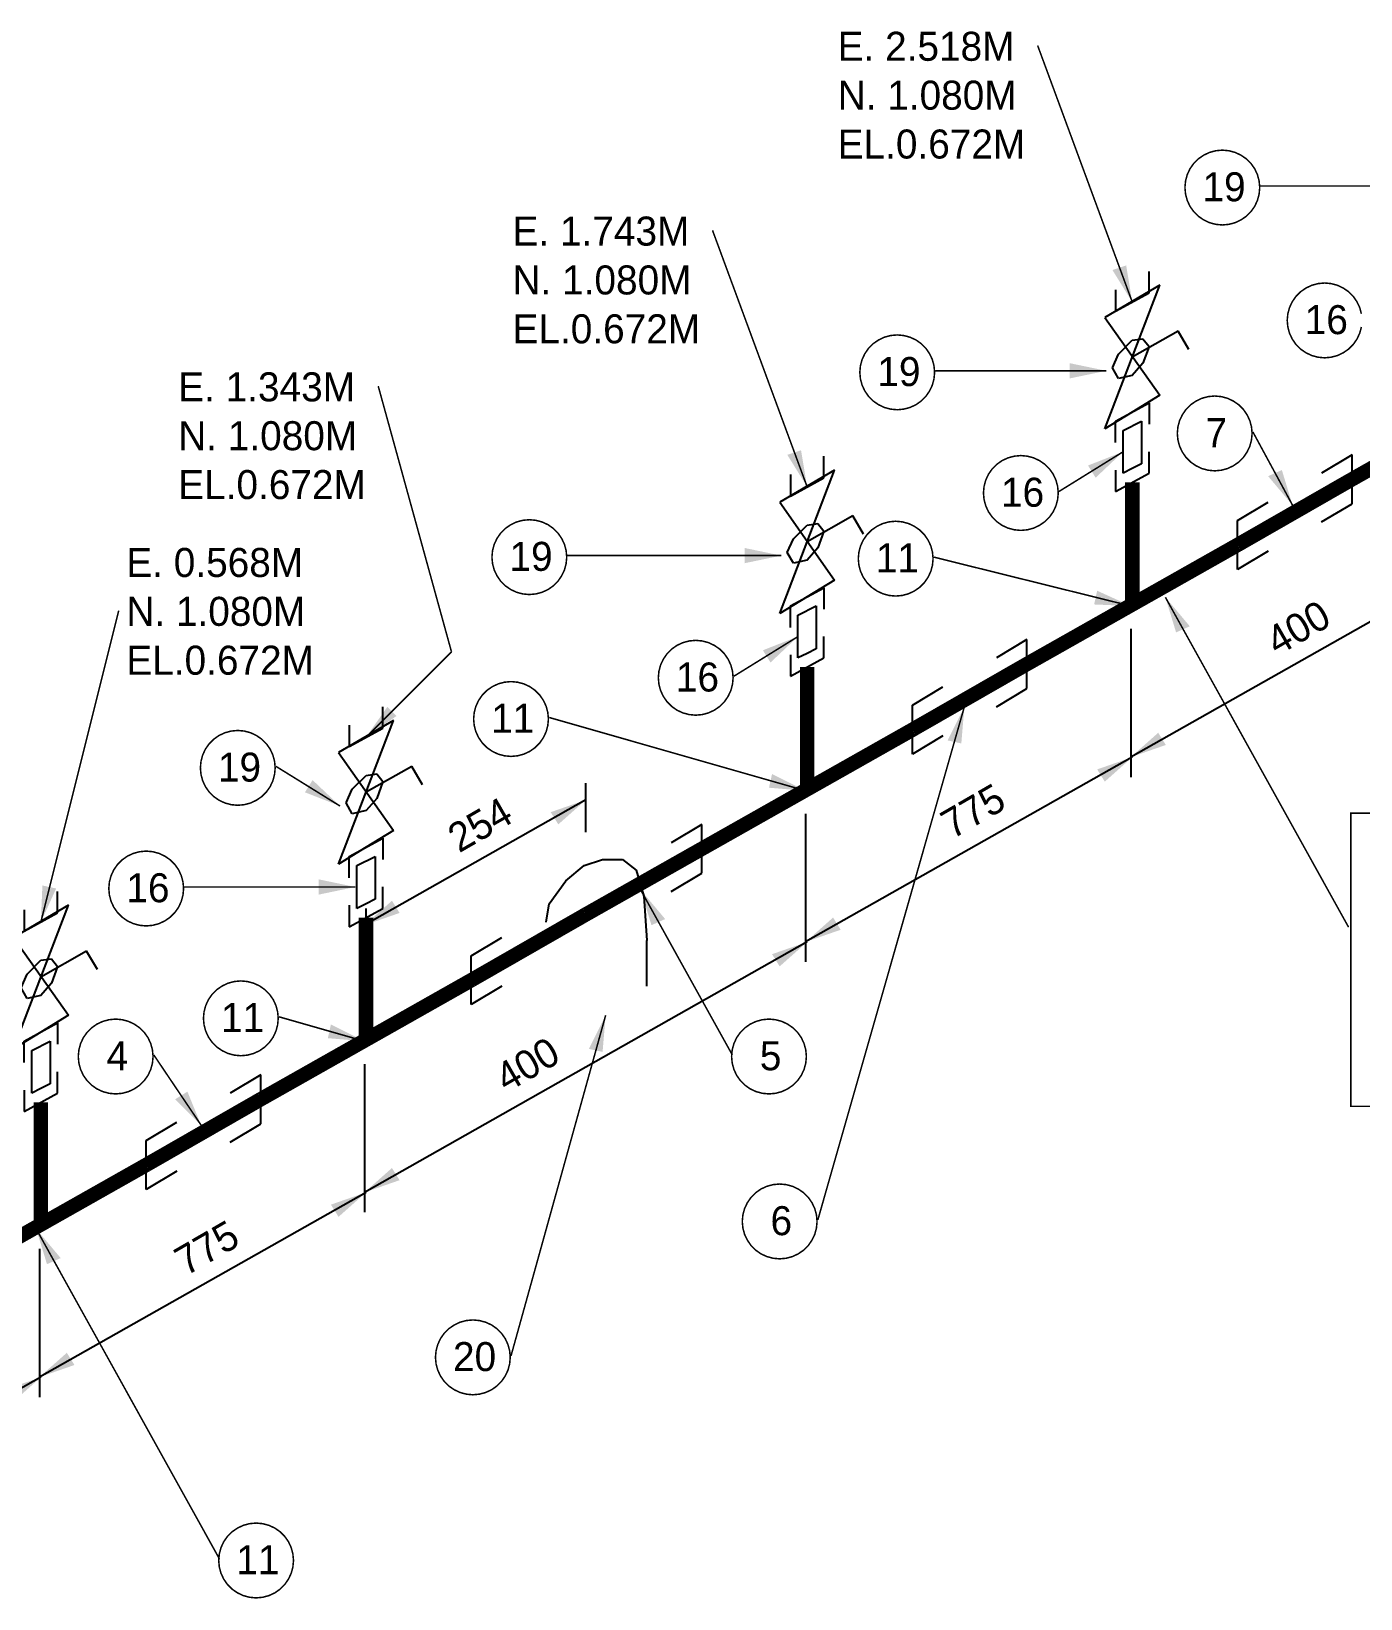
# Model space of a CAD drawing. Extents: x -4 to 426, y -3 to 272.
# Drawn here: x 59.9 to 147, y 102.3 to 204.9 of the extents above; entities that cross this region are included whole.
import ezdxf

# ---------------------------------------------------------------- set-up
doc = ezdxf.new("R2010")
doc.units = 0
doc.header["$LTSCALE"] = 10
doc.layers.get('0').update_dxf_attribs({"lineweight": 0})
for name, color, linetype in [('DIMENSION', 40, 'Continuous'), ('PIPE', 7, 'Continuous'), ('TEXT2', 3, 'Continuous')]:
    doc.layers.add(name, color=color, linetype=linetype)
doc.styles.add('framdcn', font='', dxfattribs={"height": 2.5})
doc.styles.get("Standard").update_dxf_attribs({"font": ''})
doc.styles.get('framdcn').set_extended_font_data('Franklin Gothic Medium Cond')
doc.styles.get('Standard').set_extended_font_data('Franklin Gothic Medium Cond')

# ---------------------------------------------------------------- blocks, each defined once
blk = doc.blocks.new('block10')
at = {"layer": 'TEXT2'}
blk.add_hatch(color=256, dxfattribs=at).paths.add_polyline_path([(0, 0), (1.6, -1.9), (0.7, -2.3)])
at = {"layer": 'TEXT2', "linetype": 'ByBlock', "const_width": 0.1, "flags": 128}
blk.add_lwpolyline([(12, -21.6), (0, 0)], dxfattribs=at)
blk = doc.blocks.new('block13')
at = {"layer": 'TEXT2'}
blk.add_hatch(color=256, dxfattribs=at).paths.add_polyline_path([(0, 0), (0.1, 2.4), (1, 2.2)])
at = {"layer": 'TEXT2', "linetype": 'ByBlock', "const_width": 0.1, "flags": 128}
blk.add_lwpolyline([(5.1, 20.4), (0, 0)], dxfattribs=at)
blk = doc.blocks.new('block14')
at = {"layer": 'TEXT2', "style": 'framdcn'}
for s, p in [('E. 0.568M', (0, 0)), ('N. 1.080M', (0, -3.2)), ('EL.0.672M', (0, -6.4))]:
    blk.add_text(s, height=1.9, dxfattribs=at).set_placement(p)
blk = doc.blocks.new('block15')
at = {"layer": 'TEXT2'}
blk.add_hatch(color=256, dxfattribs=at).paths.add_polyline_path([(0, 0), (-1.7, 1.7), (-0.9, 2.2)])
at = {"layer": 'TEXT2', "linetype": 'ByBlock', "const_width": 0.1, "flags": 128}
blk.add_lwpolyline([(-3.1, 4.6), (0, 0)], dxfattribs=at)
blk = doc.blocks.new('block16')
at = {"layer": 'TEXT2'}
blk.add_hatch(color=256, dxfattribs=at).paths.add_polyline_path([(0, 0), (-2.4, 0.2), (-2.2, 1.1)])
at = {"layer": 'TEXT2', "linetype": 'ByBlock', "const_width": 0.1, "flags": 128}
blk.add_lwpolyline([(-5.6, 1.6), (0, 0)], dxfattribs=at)
blk = doc.blocks.new('block17')
at = {"layer": 'TEXT2'}
blk.add_hatch(color=256, dxfattribs=at).paths.add_polyline_path([(0, 0), (-2.4, -0.5), (-2.4, 0.5)])
at = {"layer": 'TEXT2', "linetype": 'ByBlock', "const_width": 0.1, "flags": 128}
blk.add_lwpolyline([(-11.2, 0), (0, 0)], dxfattribs=at)
blk = doc.blocks.new('block18')
at = {"layer": 'TEXT2'}
blk.add_hatch(color=256, dxfattribs=at).paths.add_polyline_path([(0, 0), (-2.3, 0.9), (-1.8, 1.7)])
at = {"layer": 'TEXT2', "linetype": 'ByBlock', "const_width": 0.1, "flags": 128}
blk.add_lwpolyline([(-4.2, 2.6), (0, 0)], dxfattribs=at)
blk = doc.blocks.new('block19')
at = {"layer": 'TEXT2'}
blk.add_hatch(color=256, dxfattribs=at).paths.add_polyline_path([(0, 0), (1.4, 2), (2, 1.4)])
at = {"layer": 'TEXT2', "linetype": 'ByBlock', "const_width": 0.1, "flags": 128}
blk.add_lwpolyline([(5.6, 5.6), (0, 0)], dxfattribs=at)
blk = doc.blocks.new('block20')
at = {"layer": 'TEXT2', "style": 'framdcn'}
for s, p in [('E. 1.343M', (0, 0)), ('N. 1.080M', (0, -3.2)), ('EL.0.672M', (0, -6.4))]:
    blk.add_text(s, height=1.9, dxfattribs=at).set_placement(p)
blk = doc.blocks.new('block21')
at = {"layer": 'TEXT2'}
blk.add_hatch(color=256, dxfattribs=at).paths.add_polyline_path([(0, 0), (-0.2, -2.4), (-1.1, -2.2)])
at = {"layer": 'TEXT2', "linetype": 'ByBlock', "const_width": 0.1, "flags": 128}
blk.add_lwpolyline([(-6.2, -22.3), (0, 0)], dxfattribs=at)
blk = doc.blocks.new('block22')
at = {"layer": 'TEXT2'}
blk.add_hatch(color=256, dxfattribs=at).paths.add_polyline_path([(0, 0), (1.6, -1.9), (0.7, -2.3)])
at = {"layer": 'TEXT2', "linetype": 'ByBlock', "const_width": 0.1, "flags": 128}
blk.add_lwpolyline([(6, -10.8), (0, 0)], dxfattribs=at)
blk = doc.blocks.new('block23')
at = {"layer": 'TEXT2'}
blk.add_hatch(color=256, dxfattribs=at).paths.add_polyline_path([(0, 0), (-2.4, 0.2), (-2.2, 1.1)])
at = {"layer": 'TEXT2', "linetype": 'ByBlock', "const_width": 0.1, "flags": 128}
blk.add_lwpolyline([(-16.8, 4.8), (0, 0)], dxfattribs=at)
blk = doc.blocks.new('block24')
at = {"layer": 'TEXT2'}
blk.add_hatch(color=256, dxfattribs=at).paths.add_polyline_path([(0, 0), (-1.8, -1.7), (-2.3, -0.9)])
at = {"layer": 'TEXT2', "linetype": 'ByBlock', "const_width": 0.1, "flags": 128}
blk.add_lwpolyline([(-4.2, -2.6), (0, 0)], dxfattribs=at)
blk = doc.blocks.new('block25')
at = {"layer": 'TEXT2'}
blk.add_hatch(color=256, dxfattribs=at).paths.add_polyline_path([(0, 0), (-2.4, -0.5), (-2.4, 0.5)])
at = {"layer": 'TEXT2', "linetype": 'ByBlock', "const_width": 0.1, "flags": 128}
blk.add_lwpolyline([(-14, 0), (0, 0)], dxfattribs=at)
blk = doc.blocks.new('block26')
at = {"layer": 'TEXT2'}
blk.add_hatch(color=256, dxfattribs=at).paths.add_polyline_path([(0, 0), (-1.3, 2.1), (-0.4, 2.4)])
at = {"layer": 'TEXT2', "linetype": 'ByBlock', "const_width": 0.1, "flags": 128}
blk.add_lwpolyline([(-6.2, 16.8), (0, 0)], dxfattribs=at)
blk = doc.blocks.new('block27')
at = {"layer": 'TEXT2', "style": 'framdcn'}
for s, p in [('E. 1.743M', (0, 0)), ('N. 1.080M', (0, -3.2)), ('EL.0.672M', (0, -6.4))]:
    blk.add_text(s, height=1.9, dxfattribs=at).set_placement(p)
blk = doc.blocks.new('block28')
at = {"layer": 'TEXT2'}
blk.add_hatch(color=256, dxfattribs=at).paths.add_polyline_path([(0, 0), (-0.2, -2.4), (-1.1, -2.2)])
at = {"layer": 'TEXT2', "linetype": 'ByBlock', "const_width": 0.1, "flags": 128}
blk.add_lwpolyline([(-9.6, -33.6), (0, 0)], dxfattribs=at)
blk = doc.blocks.new('block29')
at = {"layer": 'TEXT2'}
blk.add_hatch(color=256, dxfattribs=at).paths.add_polyline_path([(0, 0), (-2.4, 0.1), (-2.2, 1)])
at = {"layer": 'TEXT2', "linetype": 'ByBlock', "const_width": 0.1, "flags": 128}
blk.add_lwpolyline([(-12.9, 3.2), (0, 0)], dxfattribs=at)
blk = doc.blocks.new('block30')
at = {"layer": 'TEXT2'}
blk.add_hatch(color=256, dxfattribs=at).paths.add_polyline_path([(0, 0), (-1.8, -1.7), (-2.3, -0.9)])
at = {"layer": 'TEXT2', "linetype": 'ByBlock', "const_width": 0.1, "flags": 128}
blk.add_lwpolyline([(-4.2, -2.6), (0, 0)], dxfattribs=at)
blk = doc.blocks.new('block31')
at = {"layer": 'TEXT2'}
blk.add_hatch(color=256, dxfattribs=at).paths.add_polyline_path([(0, 0), (-2.4, -0.5), (-2.4, 0.5)])
at = {"layer": 'TEXT2', "linetype": 'ByBlock', "const_width": 0.1, "flags": 128}
blk.add_lwpolyline([(-11.2, 0), (0, 0)], dxfattribs=at)
blk = doc.blocks.new('block32')
at = {"layer": 'TEXT2'}
blk.add_hatch(color=256, dxfattribs=at).paths.add_polyline_path([(0, 0), (-1.3, 2.1), (-0.4, 2.4)])
at = {"layer": 'TEXT2', "linetype": 'ByBlock', "const_width": 0.1, "flags": 128}
blk.add_lwpolyline([(-6.2, 16.8), (0, 0)], dxfattribs=at)
blk = doc.blocks.new('block33')
at = {"layer": 'TEXT2', "style": 'framdcn'}
for s, p in [('E. 2.518M', (0, 0)), ('N. 1.080M', (0, -3.2)), ('EL.0.672M', (0, -6.4))]:
    blk.add_text(s, height=1.9, dxfattribs=at).set_placement(p)
blk = doc.blocks.new('block34')
at = {"layer": 'TEXT2'}
blk.add_hatch(color=256, dxfattribs=at).paths.add_polyline_path([(0, 0), (-1.6, 1.9), (-0.7, 2.3)])
at = {"layer": 'TEXT2', "linetype": 'ByBlock', "const_width": 0.1, "flags": 128}
blk.add_lwpolyline([(-2.6, 4.8), (0, 0)], dxfattribs=at)
blk = doc.blocks.new('block37')
at = {"layer": 'TEXT2'}
blk.add_hatch(color=256, dxfattribs=at).paths.add_polyline_path([(0, 0), (-2.4, -0.5), (-2.4, 0.5)])
at = {"layer": 'TEXT2', "linetype": 'ByBlock', "const_width": 0.1, "flags": 128}
blk.add_lwpolyline([(-11.2, 0), (0, 0)], dxfattribs=at)
blk = doc.blocks.new('block70')
at = {"layer": 'PIPE', "linetype": 'ByBlock', "flags": 128}
for points in [[(10, 12.1), (10, 13.5)], [(7.8, 12.3), (7.8, 10.9)], [(7.8, 10.9), (10, 12.1)], [(15.8, 9), (17.8, 10.2)], [(15.8, 5.8), (15.8, 9)], [(17.8, 7), (15.8, 5.8)], [(2, 1.2), (0, 0)], [(2, -2), (2, 1.2)], [(0, -3.2), (2, -2)]]:
    blk.add_lwpolyline(points, dxfattribs=at)
at = {"layer": 'PIPE', "linetype": 'ByBlock', "const_width": 0.95, "flags": 128}
for points in [[(8.9, 11.5), (8.9, 3.5)], [(15.8, 7.4), (8.9, 3.5)], [(8.9, 3.5), (2, -0.4)]]:
    blk.add_lwpolyline(points, dxfattribs=at)
at = {"flags": 1}
for tag in ['Pipe Ref', 'Description', 'Tag', 'UCI', 'Key']:
    blk.add_attdef(tag, (0, 0), '', height=1, dxfattribs=at)
blk = doc.blocks.new('block71')
at = {"layer": 'PIPE', "linetype": 'ByBlock', "flags": 128}
for points in [[(-0.6, 2.5), (0.6, 3.1)], [(0.6, 3.1), (0.6, 0.3)], [(-0.6, -0.3), (-0.6, 2.5)], [(0, 0), (-0.6, -0.3)], [(0.6, 0.3), (0, 0)]]:
    blk.add_lwpolyline(points, dxfattribs=at)
at = {"flags": 1}
for tag in ['Pipe Ref', 'Description', 'Tag', 'UCI', 'Key']:
    blk.add_attdef(tag, (0, 0), '', height=1, dxfattribs=at)
blk = doc.blocks.new('block72')
at = {"layer": 'PIPE', "linetype": 'ByBlock', "flags": 128}
for points in [[(0, 8.6), (0, 10)], [(0.7, 9.1), (-2.9, 7)], [(-2.9, -0.3), (0.7, 9.1)], [(-2.2, 8.8), (-2.2, 7.4)], [(-2.2, 7.4), (0, 8.6)], [(-2.9, 7), (0.7, 1.9)], [(-2, 4.6), (-1.1, 5.5)], [(1.9, 6.1), (-1.1, 4.4)], [(-1.1, 5.5), (-0.4, 5.6)], [(-0.4, 5.6), (0, 5.1)], [(2.6, 4.9), (1.9, 6.1)], [(-2.4, 3.7), (-2, 4.6)], [(0, 5.1), (-0.4, 4)], [(-2, 3), (-2.4, 3.7)], [(-1.1, 3.2), (-2, 3)], [(-0.4, 4), (-1.1, 3.2)], [(-2.2, 0.2), (0, 1.4)], [(0.7, 1.9), (-1.1, 0.8)], [(0, 1.4), (0, 0)], [(-1.1, 0.8), (-2.9, -0.3)], [(-2.2, -1.2), (-2.2, 0.2)]]:
    blk.add_lwpolyline(points, dxfattribs=at)
at = {"flags": 1}
for tag in ['Pipe Ref', 'Description', 'Tag', 'UCI', 'Key']:
    blk.add_attdef(tag, (0, 0), '', height=1, dxfattribs=at)
blk = doc.blocks.new('block73')
at = {"layer": 'PIPE', "linetype": 'ByBlock', "const_width": 0.95, "flags": 128}
blk.add_lwpolyline([(7.5, 4.3), (0, 0)], dxfattribs=at)
at = {"flags": 1}
for tag in ['Pipe Ref', 'Description', 'Tag', 'UCI', 'Key']:
    blk.add_attdef(tag, (0, 0), '', height=1, dxfattribs=at)
blk = doc.blocks.new('block74')
at = {"layer": 'PIPE', "linetype": 'ByBlock', "flags": 128}
for points in [[(10, 12.1), (10, 13.5)], [(7.8, 12.3), (7.8, 10.9)], [(7.8, 10.9), (10, 12.1)], [(15.8, 9), (17.8, 10.2)], [(15.8, 5.8), (15.8, 9)], [(17.8, 7), (15.8, 5.8)], [(2, 1.2), (0, 0)], [(2, -2), (2, 1.2)], [(0, -3.2), (2, -2)]]:
    blk.add_lwpolyline(points, dxfattribs=at)
at = {"layer": 'PIPE', "linetype": 'ByBlock', "const_width": 0.95, "flags": 128}
for points in [[(8.9, 11.5), (8.9, 3.5)], [(15.8, 7.4), (8.9, 3.5)], [(8.9, 3.5), (2, -0.4)]]:
    blk.add_lwpolyline(points, dxfattribs=at)
at = {"flags": 1}
for tag in ['Pipe Ref', 'Description', 'Tag', 'UCI', 'Key']:
    blk.add_attdef(tag, (0, 0), '', height=1, dxfattribs=at)
blk = doc.blocks.new('block75')
at = {"layer": 'PIPE', "linetype": 'ByBlock', "flags": 128}
for points in [[(-0.6, 2.5), (0.6, 3.1)], [(0.6, 3.1), (0.6, 0.3)], [(-0.6, -0.3), (-0.6, 2.5)], [(0, 0), (-0.6, -0.3)], [(0.6, 0.3), (0, 0)]]:
    blk.add_lwpolyline(points, dxfattribs=at)
at = {"flags": 1}
for tag in ['Pipe Ref', 'Description', 'Tag', 'UCI', 'Key']:
    blk.add_attdef(tag, (0, 0), '', height=1, dxfattribs=at)
blk = doc.blocks.new('block76')
at = {"layer": 'PIPE', "linetype": 'ByBlock', "flags": 128}
for points in [[(0, 8.6), (0, 10)], [(0.7, 9.1), (-2.9, 7)], [(-2.9, -0.3), (0.7, 9.1)], [(-2.2, 8.8), (-2.2, 7.4)], [(-2.2, 7.4), (0, 8.6)], [(-2.9, 7), (0.7, 1.9)], [(-2, 4.6), (-1.1, 5.5)], [(1.9, 6.1), (-1.1, 4.4)], [(-1.1, 5.5), (-0.4, 5.6)], [(-0.4, 5.6), (0, 5.1)], [(2.6, 4.9), (1.9, 6.1)], [(-2.4, 3.7), (-2, 4.6)], [(0, 5.1), (-0.4, 4)], [(-2, 3), (-2.4, 3.7)], [(-1.1, 3.2), (-2, 3)], [(-0.4, 4), (-1.1, 3.2)], [(-2.2, 0.2), (0, 1.4)], [(0.7, 1.9), (-1.1, 0.8)], [(0, 1.4), (0, 0)], [(-1.1, 0.8), (-2.9, -0.3)], [(-2.2, -1.2), (-2.2, 0.2)]]:
    blk.add_lwpolyline(points, dxfattribs=at)
at = {"flags": 1}
for tag in ['Pipe Ref', 'Description', 'Tag', 'UCI', 'Key']:
    blk.add_attdef(tag, (0, 0), '', height=1, dxfattribs=at)
blk = doc.blocks.new('block77')
at = {"layer": 'PIPE', "linetype": 'ByBlock', "const_width": 0.95, "flags": 128}
for points in [[(15.1, 8.6), (7.5, 4.3)], [(7.5, 4.3), (0, 0)]]:
    blk.add_lwpolyline(points, dxfattribs=at)
at = {"flags": 1}
for tag in ['Pipe Ref', 'Description', 'Tag', 'UCI', 'Key']:
    blk.add_attdef(tag, (0, 0), '', height=1, dxfattribs=at)
blk = doc.blocks.new('block78')
at = {"layer": 'PIPE', "linetype": 'ByBlock', "flags": 128}
for points in [[(-4.1, 4.9), (-2.9, 5.3)], [(-2.9, 5.3), (-1.6, 5.3)], [(-1.6, 5.3), (-0.7, 4.6)], [(-5.3, 3.9), (-4.1, 4.9)], [(-0.7, 4.6), (-0.2, 2.9)], [(-6.4, 2.4), (-5.3, 3.9)], [(-6.6, 1.2), (-6.4, 2.4)], [(-0.2, 2.9), (0, 0)], [(0, -3), (0, 0)]]:
    blk.add_lwpolyline(points, dxfattribs=at)
at = {"flags": 1}
for tag in ['Pipe Ref', 'Description', 'Tag', 'UCI', 'Key']:
    blk.add_attdef(tag, (0, 0), '', height=1, dxfattribs=at)
blk = doc.blocks.new('block79')
at = {"layer": 'PIPE', "linetype": 'ByBlock', "flags": 128}
for points in [[(10, 12.1), (10, 13.5)], [(7.8, 12.3), (7.8, 10.9)], [(7.8, 10.9), (10, 12.1)], [(15.8, 9), (17.8, 10.2)], [(15.8, 5.8), (15.8, 9)], [(17.8, 7), (15.8, 5.8)], [(2, 1.2), (0, 0)], [(2, -2), (2, 1.2)], [(0, -3.2), (2, -2)]]:
    blk.add_lwpolyline(points, dxfattribs=at)
at = {"layer": 'PIPE', "linetype": 'ByBlock', "const_width": 0.95, "flags": 128}
for points in [[(8.9, 11.5), (8.9, 3.5)], [(15.8, 7.4), (8.9, 3.5)], [(8.9, 3.5), (2, -0.4)]]:
    blk.add_lwpolyline(points, dxfattribs=at)
at = {"flags": 1}
for tag in ['Pipe Ref', 'Description', 'Tag', 'UCI', 'Key']:
    blk.add_attdef(tag, (0, 0), '', height=1, dxfattribs=at)
blk = doc.blocks.new('block80')
at = {"layer": 'PIPE', "linetype": 'ByBlock', "flags": 128}
for points in [[(-0.6, 2.5), (0.6, 3.1)], [(0.6, 3.1), (0.6, 0.3)], [(-0.6, -0.3), (-0.6, 2.5)], [(0, 0), (-0.6, -0.3)], [(0.6, 0.3), (0, 0)]]:
    blk.add_lwpolyline(points, dxfattribs=at)
at = {"flags": 1}
for tag in ['Pipe Ref', 'Description', 'Tag', 'UCI', 'Key']:
    blk.add_attdef(tag, (0, 0), '', height=1, dxfattribs=at)
blk = doc.blocks.new('block81')
at = {"layer": 'PIPE', "linetype": 'ByBlock', "flags": 128}
for points in [[(0, 8.6), (0, 10)], [(0.7, 9.1), (-2.9, 7)], [(-2.9, -0.3), (0.7, 9.1)], [(-2.2, 8.8), (-2.2, 7.4)], [(-2.2, 7.4), (0, 8.6)], [(-2.9, 7), (0.7, 1.9)], [(-2, 4.6), (-1.1, 5.5)], [(1.9, 6.1), (-1.1, 4.4)], [(-1.1, 5.5), (-0.4, 5.6)], [(-0.4, 5.6), (0, 5.1)], [(2.6, 4.9), (1.9, 6.1)], [(-2.4, 3.7), (-2, 4.6)], [(0, 5.1), (-0.4, 4)], [(-2, 3), (-2.4, 3.7)], [(-1.1, 3.2), (-2, 3)], [(-0.4, 4), (-1.1, 3.2)], [(-2.2, 0.2), (0, 1.4)], [(0.7, 1.9), (-1.1, 0.8)], [(0, 1.4), (0, 0)], [(-1.1, 0.8), (-2.9, -0.3)], [(-2.2, -1.2), (-2.2, 0.2)]]:
    blk.add_lwpolyline(points, dxfattribs=at)
at = {"flags": 1}
for tag in ['Pipe Ref', 'Description', 'Tag', 'UCI', 'Key']:
    blk.add_attdef(tag, (0, 0), '', height=1, dxfattribs=at)
blk = doc.blocks.new('block82')
at = {"layer": 'PIPE', "linetype": 'ByBlock', "const_width": 0.95, "flags": 128}
blk.add_lwpolyline([(7.5, 4.3), (0, 0)], dxfattribs=at)
at = {"flags": 1}
for tag in ['Pipe Ref', 'Description', 'Tag', 'UCI', 'Key']:
    blk.add_attdef(tag, (0, 0), '', height=1, dxfattribs=at)
blk = doc.blocks.new('block83')
at = {"layer": 'PIPE', "linetype": 'ByBlock', "flags": 128}
for points in [[(10, 12.1), (10, 13.5)], [(7.8, 12.3), (7.8, 10.9)], [(7.8, 10.9), (10, 12.1)], [(15.8, 9), (17.8, 10.2)], [(15.8, 5.8), (15.8, 9)], [(17.8, 7), (15.8, 5.8)], [(2, 1.2), (0, 0)], [(2, -2), (2, 1.2)], [(0, -3.2), (2, -2)]]:
    blk.add_lwpolyline(points, dxfattribs=at)
at = {"layer": 'PIPE', "linetype": 'ByBlock', "const_width": 0.95, "flags": 128}
for points in [[(8.9, 11.5), (8.9, 3.5)], [(15.8, 7.4), (8.9, 3.5)], [(8.9, 3.5), (2, -0.4)]]:
    blk.add_lwpolyline(points, dxfattribs=at)
at = {"flags": 1}
for tag in ['Pipe Ref', 'Description', 'Tag', 'UCI', 'Key']:
    blk.add_attdef(tag, (0, 0), '', height=1, dxfattribs=at)
blk = doc.blocks.new('block84')
at = {"layer": 'PIPE', "linetype": 'ByBlock', "flags": 128}
for points in [[(-0.6, 2.5), (0.6, 3.1)], [(0.6, 3.1), (0.6, 0.3)], [(-0.6, -0.3), (-0.6, 2.5)], [(0, 0), (-0.6, -0.3)], [(0.6, 0.3), (0, 0)]]:
    blk.add_lwpolyline(points, dxfattribs=at)
at = {"flags": 1}
for tag in ['Pipe Ref', 'Description', 'Tag', 'UCI', 'Key']:
    blk.add_attdef(tag, (0, 0), '', height=1, dxfattribs=at)
blk = doc.blocks.new('block85')
at = {"layer": 'PIPE', "linetype": 'ByBlock', "flags": 128}
for points in [[(0, 8.6), (0, 10)], [(0.7, 9.1), (-2.9, 7)], [(-2.9, -0.3), (0.7, 9.1)], [(-2.2, 8.8), (-2.2, 7.4)], [(-2.2, 7.4), (0, 8.6)], [(-2.9, 7), (0.7, 1.9)], [(-2, 4.6), (-1.1, 5.5)], [(1.9, 6.1), (-1.1, 4.4)], [(-1.1, 5.5), (-0.4, 5.6)], [(-0.4, 5.6), (0, 5.1)], [(2.6, 4.9), (1.9, 6.1)], [(-2.4, 3.7), (-2, 4.6)], [(0, 5.1), (-0.4, 4)], [(-2, 3), (-2.4, 3.7)], [(-1.1, 3.2), (-2, 3)], [(-0.4, 4), (-1.1, 3.2)], [(-2.2, 0.2), (0, 1.4)], [(0.7, 1.9), (-1.1, 0.8)], [(0, 1.4), (0, 0)], [(-1.1, 0.8), (-2.9, -0.3)], [(-2.2, -1.2), (-2.2, 0.2)]]:
    blk.add_lwpolyline(points, dxfattribs=at)
at = {"flags": 1}
for tag in ['Pipe Ref', 'Description', 'Tag', 'UCI', 'Key']:
    blk.add_attdef(tag, (0, 0), '', height=1, dxfattribs=at)
blk = doc.blocks.new('block86')
at = {"layer": 'PIPE', "linetype": 'ByBlock', "const_width": 0.95, "flags": 128}
blk.add_lwpolyline([(7.5, 4.3), (0, 0)], dxfattribs=at)
at = {"flags": 1}
for tag in ['Pipe Ref', 'Description', 'Tag', 'UCI', 'Key']:
    blk.add_attdef(tag, (0, 0), '', height=1, dxfattribs=at)
blk = doc.blocks.new('block87')
at = {"layer": 'PIPE', "linetype": 'ByBlock', "flags": 128}
for points in [[(10, 12.1), (10, 13.5)], [(7.8, 12.3), (7.8, 10.9)], [(7.8, 10.9), (10, 12.1)], [(15.8, 9), (17.8, 10.2)], [(15.8, 5.8), (15.8, 9)], [(17.8, 7), (15.8, 5.8)], [(2, 1.2), (0, 0)], [(2, -2), (2, 1.2)], [(0, -3.2), (2, -2)]]:
    blk.add_lwpolyline(points, dxfattribs=at)
at = {"layer": 'PIPE', "linetype": 'ByBlock', "const_width": 0.95, "flags": 128}
for points in [[(8.9, 11.5), (8.9, 3.5)], [(15.8, 7.4), (8.9, 3.5)], [(8.9, 3.5), (2, -0.4)]]:
    blk.add_lwpolyline(points, dxfattribs=at)
at = {"flags": 1}
for tag in ['Pipe Ref', 'Description', 'Tag', 'UCI', 'Key']:
    blk.add_attdef(tag, (0, 0), '', height=1, dxfattribs=at)

msp = doc.modelspace()

# ---------------------------------------------------------------- hatches: boundary and pattern name
at = {"layer": 'DIMENSION'}
for points in [[(131.9, 157.4), (133.7, 159), (134.2, 158.2)], [(132, 157.4), (130.2, 155.8), (129.7, 156.6)], [(96.2, 154.6), (94.4, 153), (93.9, 153.8)], [(81.7, 146.4), (83.5, 148), (84, 147.2)], [(110.6, 145.3), (112.4, 146.9), (112.9, 146.1)], [(110.7, 145.3), (108.9, 143.7), (108.4, 144.5)], [(81.7, 128.9), (83.5, 130.5), (84, 129.7)], [(81.8, 128.9), (80, 127.3), (79.5, 128.1)], [(60.4, 116.8), (62.2, 118.4), (62.7, 117.6)], [(60.5, 116.8), (58.7, 115.2), (58.2, 116)]]:
    msp.add_hatch(color=256, dxfattribs=at).paths.add_polyline_path(points)

# ---------------------------------------------------------------- linework, layer by layer
at = {"layer": 'DIMENSION', "linetype": 'ByBlock', "flags": 128}
for points in [[(153.3, 169.5), (131.9, 157.4)], [(131.9, 165.8), (131.9, 156.1)], [(132, 157.4), (110.6, 145.3)], [(96.2, 152.5), (96.2, 155.7)], [(96.2, 154.6), (81.7, 146.4)], [(110.6, 153.7), (110.6, 144)], [(81.8, 145.1), (81.8, 147.5)], [(110.7, 145.3), (81.7, 128.9)], [(81.7, 137.3), (81.7, 127.6)], [(81.8, 128.9), (60.4, 116.8)], [(60.4, 125.2), (60.4, 115.5)], [(60.5, 116.8), (39.1, 104.7)]]:
    msp.add_lwpolyline(points, dxfattribs=at)
at = {"layer": 'TEXT2', "linetype": 'ByBlock', "const_width": 0.1, "flags": 128}
for points in [[(140.31, 194.27), (140.2, 193.86), (140.02, 193.47), (139.78, 193.13), (139.47, 192.82), (139.12, 192.58), (138.74, 192.4), (138.33, 192.29), (137.9, 192.25), (137.47, 192.29), (137.06, 192.4), (136.68, 192.58), (136.33, 192.82), (136.02, 193.13), (135.78, 193.47), (135.6, 193.86), (135.49, 194.27), (135.45, 194.7), (135.49, 195.13), (135.6, 195.54), (135.78, 195.93), (136.02, 196.27), (136.33, 196.58), (136.68, 196.82), (137.06, 197), (137.47, 197.11), (137.9, 197.15), (138.33, 197.11), (138.74, 197), (139.12, 196.82), (139.47, 196.58), (139.78, 196.27), (140.02, 195.93), (140.2, 195.54), (140.31, 195.13), (140.35, 194.7)], [(119.01, 182.17), (118.9, 181.76), (118.72, 181.38), (118.48, 181.03), (118.17, 180.72), (117.83, 180.48), (117.44, 180.3), (117.03, 180.19), (116.6, 180.15), (116.17, 180.19), (115.76, 180.3), (115.38, 180.48), (115.03, 180.72), (114.72, 181.03), (114.48, 181.38), (114.3, 181.76), (114.19, 182.17), (114.15, 182.6), (114.19, 183.03), (114.3, 183.44), (114.48, 183.82), (114.72, 184.17), (115.03, 184.48), (115.38, 184.72), (115.76, 184.9), (116.17, 185.01), (116.6, 185.05), (117.03, 185.01), (117.44, 184.9), (117.83, 184.72), (118.17, 184.48), (118.48, 184.17), (118.72, 183.82), (118.9, 183.44), (119.01, 183.03), (119.05, 182.6)], [(139.81, 178.17), (139.7, 177.76), (139.52, 177.38), (139.28, 177.03), (138.97, 176.72), (138.62, 176.48), (138.24, 176.3), (137.83, 176.19), (137.4, 176.15), (136.97, 176.19), (136.56, 176.3), (136.18, 176.48), (135.83, 176.72), (135.52, 177.03), (135.28, 177.38), (135.1, 177.76), (134.99, 178.17), (134.95, 178.6), (134.99, 179.03), (135.1, 179.44), (135.28, 179.82), (135.52, 180.17), (135.83, 180.48), (136.18, 180.72), (136.56, 180.9), (136.97, 181.01), (137.4, 181.05), (137.83, 181.01), (138.24, 180.9), (138.62, 180.72), (138.97, 180.48), (139.28, 180.17), (139.52, 179.82), (139.7, 179.44), (139.81, 179.03), (139.85, 178.6)], [(127.11, 174.27), (127, 173.86), (126.82, 173.47), (126.58, 173.13), (126.27, 172.82), (125.92, 172.58), (125.54, 172.4), (125.13, 172.29), (124.7, 172.25), (124.27, 172.29), (123.86, 172.4), (123.47, 172.58), (123.13, 172.82), (122.82, 173.13), (122.58, 173.47), (122.4, 173.86), (122.29, 174.27), (122.25, 174.7), (122.29, 175.13), (122.4, 175.54), (122.58, 175.93), (122.82, 176.27), (123.13, 176.58), (123.47, 176.82), (123.86, 177), (124.27, 177.11), (124.7, 177.15), (125.13, 177.11), (125.54, 177), (125.92, 176.82), (126.27, 176.58), (126.58, 176.27), (126.82, 175.93), (127, 175.54), (127.11, 175.13), (127.15, 174.7)], [(94.91, 170.07), (94.8, 169.66), (94.62, 169.28), (94.38, 168.93), (94.07, 168.62), (93.73, 168.38), (93.34, 168.2), (92.93, 168.09), (92.5, 168.05), (92.07, 168.09), (91.66, 168.2), (91.28, 168.38), (90.93, 168.62), (90.62, 168.93), (90.38, 169.28), (90.2, 169.66), (90.09, 170.07), (90.05, 170.5), (90.09, 170.93), (90.2, 171.34), (90.38, 171.72), (90.62, 172.07), (90.93, 172.38), (91.28, 172.62), (91.66, 172.8), (92.07, 172.91), (92.5, 172.95), (92.93, 172.91), (93.34, 172.8), (93.73, 172.62), (94.07, 172.38), (94.38, 172.07), (94.62, 171.72), (94.8, 171.34), (94.91, 170.93), (94.95, 170.5)], [(118.91, 169.97), (118.8, 169.56), (118.62, 169.18), (118.38, 168.83), (118.07, 168.52), (117.72, 168.28), (117.34, 168.1), (116.93, 167.99), (116.5, 167.95), (116.07, 167.99), (115.66, 168.1), (115.28, 168.28), (114.93, 168.52), (114.62, 168.83), (114.38, 169.18), (114.2, 169.56), (114.09, 169.97), (114.05, 170.4), (114.09, 170.83), (114.2, 171.24), (114.38, 171.62), (114.62, 171.97), (114.93, 172.28), (115.28, 172.52), (115.66, 172.7), (116.07, 172.81), (116.5, 172.85), (116.93, 172.81), (117.34, 172.7), (117.72, 172.52), (118.07, 172.28), (118.38, 171.97), (118.62, 171.62), (118.8, 171.24), (118.91, 170.83), (118.95, 170.4)], [(105.81, 162.17), (105.7, 161.76), (105.52, 161.38), (105.28, 161.03), (104.97, 160.72), (104.62, 160.48), (104.24, 160.3), (103.83, 160.19), (103.4, 160.15), (102.97, 160.19), (102.56, 160.3), (102.17, 160.48), (101.83, 160.72), (101.52, 161.03), (101.28, 161.38), (101.1, 161.76), (100.99, 162.17), (100.95, 162.6), (100.99, 163.03), (101.1, 163.44), (101.28, 163.82), (101.52, 164.17), (101.83, 164.48), (102.17, 164.72), (102.56, 164.9), (102.97, 165.01), (103.4, 165.05), (103.83, 165.01), (104.24, 164.9), (104.62, 164.72), (104.97, 164.48), (105.28, 164.17), (105.52, 163.82), (105.7, 163.44), (105.81, 163.03), (105.85, 162.6)], [(93.71, 159.47), (93.6, 159.06), (93.42, 158.68), (93.18, 158.33), (92.87, 158.02), (92.53, 157.78), (92.14, 157.6), (91.73, 157.49), (91.3, 157.45), (90.87, 157.49), (90.46, 157.6), (90.08, 157.78), (89.73, 158.02), (89.42, 158.33), (89.18, 158.68), (89, 159.06), (88.89, 159.47), (88.85, 159.9), (88.89, 160.33), (89, 160.74), (89.18, 161.12), (89.42, 161.47), (89.73, 161.78), (90.08, 162.02), (90.46, 162.2), (90.87, 162.31), (91.3, 162.35), (91.73, 162.31), (92.14, 162.2), (92.53, 162.02), (92.87, 161.78), (93.18, 161.47), (93.42, 161.12), (93.6, 160.74), (93.71, 160.33), (93.75, 159.9)], [(75.81, 156.27), (75.7, 155.86), (75.52, 155.47), (75.28, 155.13), (74.97, 154.82), (74.62, 154.58), (74.24, 154.4), (73.83, 154.29), (73.4, 154.25), (72.97, 154.29), (72.56, 154.4), (72.17, 154.58), (71.83, 154.82), (71.52, 155.13), (71.28, 155.47), (71.1, 155.86), (70.99, 156.27), (70.95, 156.7), (70.99, 157.13), (71.1, 157.54), (71.28, 157.93), (71.52, 158.27), (71.83, 158.58), (72.17, 158.82), (72.56, 159), (72.97, 159.11), (73.4, 159.15), (73.83, 159.11), (74.24, 159), (74.62, 158.82), (74.97, 158.58), (75.28, 158.27), (75.52, 157.93), (75.7, 157.54), (75.81, 157.13), (75.85, 156.7)], [(146.32, 134.54), (146.32, 153.74), (187.52, 153.74), (187.52, 134.54)], [(69.81, 148.37), (69.7, 147.96), (69.52, 147.57), (69.28, 147.23), (68.97, 146.92), (68.62, 146.68), (68.24, 146.5), (67.83, 146.39), (67.4, 146.35), (66.97, 146.39), (66.56, 146.5), (66.17, 146.68), (65.83, 146.92), (65.52, 147.23), (65.28, 147.57), (65.1, 147.96), (64.99, 148.37), (64.95, 148.8), (64.99, 149.23), (65.1, 149.64), (65.28, 150.03), (65.52, 150.37), (65.83, 150.68), (66.17, 150.92), (66.56, 151.1), (66.97, 151.21), (67.4, 151.25), (67.83, 151.21), (68.24, 151.1), (68.62, 150.92), (68.97, 150.68), (69.28, 150.37), (69.52, 150.03), (69.7, 149.64), (69.81, 149.23), (69.85, 148.8)], [(76.01, 139.87), (75.9, 139.46), (75.72, 139.07), (75.48, 138.73), (75.17, 138.42), (74.83, 138.18), (74.44, 138), (74.03, 137.89), (73.6, 137.85), (73.17, 137.89), (72.76, 138), (72.38, 138.18), (72.03, 138.42), (71.72, 138.73), (71.48, 139.07), (71.3, 139.46), (71.19, 139.87), (71.15, 140.3), (71.19, 140.73), (71.3, 141.14), (71.48, 141.53), (71.72, 141.87), (72.03, 142.18), (72.38, 142.42), (72.76, 142.6), (73.17, 142.71), (73.6, 142.75), (74.03, 142.71), (74.44, 142.6), (74.83, 142.42), (75.17, 142.18), (75.48, 141.87), (75.72, 141.53), (75.9, 141.14), (76.01, 140.73), (76.05, 140.3)], [(67.81, 137.37), (67.7, 136.96), (67.52, 136.57), (67.28, 136.23), (66.97, 135.92), (66.62, 135.68), (66.24, 135.5), (65.83, 135.39), (65.4, 135.35), (64.97, 135.39), (64.56, 135.5), (64.17, 135.68), (63.83, 135.92), (63.52, 136.23), (63.28, 136.57), (63.1, 136.96), (62.99, 137.37), (62.95, 137.8), (62.99, 138.23), (63.1, 138.64), (63.28, 139.03), (63.52, 139.37), (63.83, 139.68), (64.17, 139.92), (64.56, 140.1), (64.97, 140.21), (65.4, 140.25), (65.83, 140.21), (66.24, 140.1), (66.62, 139.92), (66.97, 139.68), (67.28, 139.37), (67.52, 139.03), (67.7, 138.64), (67.81, 138.23), (67.85, 137.8)], [(110.61, 137.37), (110.5, 136.96), (110.32, 136.57), (110.08, 136.23), (109.77, 135.92), (109.42, 135.68), (109.04, 135.5), (108.63, 135.39), (108.2, 135.35), (107.77, 135.39), (107.36, 135.5), (106.97, 135.68), (106.63, 135.92), (106.32, 136.23), (106.08, 136.57), (105.9, 136.96), (105.79, 137.37), (105.75, 137.8), (105.79, 138.23), (105.9, 138.64), (106.08, 139.03), (106.32, 139.37), (106.63, 139.68), (106.97, 139.92), (107.36, 140.1), (107.77, 140.21), (108.2, 140.25), (108.63, 140.21), (109.04, 140.1), (109.42, 139.92), (109.77, 139.68), (110.08, 139.37), (110.32, 139.03), (110.5, 138.64), (110.61, 138.23), (110.65, 137.8)], [(111.31, 126.57), (111.2, 126.16), (111.02, 125.78), (110.78, 125.43), (110.47, 125.12), (110.12, 124.88), (109.74, 124.7), (109.33, 124.59), (108.9, 124.55), (108.47, 124.59), (108.06, 124.7), (107.67, 124.88), (107.33, 125.12), (107.02, 125.43), (106.78, 125.78), (106.6, 126.16), (106.49, 126.57), (106.45, 127), (106.49, 127.43), (106.6, 127.84), (106.78, 128.22), (107.02, 128.57), (107.33, 128.88), (107.67, 129.12), (108.06, 129.3), (108.47, 129.41), (108.9, 129.45), (109.33, 129.41), (109.74, 129.3), (110.12, 129.12), (110.47, 128.88), (110.78, 128.57), (111.02, 128.22), (111.2, 127.84), (111.31, 127.43), (111.35, 127)], [(91.21, 117.67), (91.1, 117.26), (90.92, 116.88), (90.68, 116.53), (90.37, 116.22), (90.03, 115.98), (89.64, 115.8), (89.23, 115.69), (88.8, 115.65), (88.37, 115.69), (87.96, 115.8), (87.58, 115.98), (87.23, 116.22), (86.92, 116.53), (86.68, 116.88), (86.5, 117.26), (86.39, 117.67), (86.35, 118.1), (86.39, 118.53), (86.5, 118.94), (86.68, 119.33), (86.92, 119.67), (87.23, 119.98), (87.58, 120.22), (87.96, 120.4), (88.37, 120.51), (88.8, 120.55), (89.23, 120.51), (89.64, 120.4), (90.03, 120.22), (90.37, 119.98), (90.68, 119.67), (90.92, 119.33), (91.1, 118.94), (91.21, 118.53), (91.25, 118.1)], [(77.01, 104.37), (76.9, 103.96), (76.72, 103.58), (76.48, 103.23), (76.17, 102.92), (75.83, 102.68), (75.44, 102.5), (75.03, 102.39), (74.6, 102.35), (74.17, 102.39), (73.76, 102.5), (73.38, 102.68), (73.03, 102.92), (72.72, 103.23), (72.48, 103.58), (72.3, 103.96), (72.19, 104.37), (72.15, 104.8), (72.19, 105.23), (72.3, 105.64), (72.48, 106.03), (72.72, 106.37), (73.03, 106.68), (73.38, 106.92), (73.76, 107.1), (74.17, 107.21), (74.6, 107.25), (75.03, 107.21), (75.44, 107.1), (75.83, 106.92), (76.17, 106.68), (76.48, 106.37), (76.72, 106.03), (76.9, 105.64), (77.01, 105.23), (77.05, 104.8)]]:
    msp.add_lwpolyline(points, close=True, dxfattribs=at)
for points in [[(147.01, 185.57), (146.9, 185.16), (146.72, 184.78), (146.48, 184.43), (146.17, 184.12), (145.82, 183.88), (145.44, 183.7), (145.03, 183.59), (144.6, 183.55), (144.17, 183.59), (143.76, 183.7), (143.38, 183.88), (143.03, 184.12), (142.72, 184.43), (142.48, 184.78), (142.3, 185.16), (142.19, 185.57), (142.15, 186), (142.19, 186.43), (142.3, 186.84), (142.48, 187.22), (142.72, 187.57), (143.03, 187.88), (143.38, 188.12), (143.76, 188.3), (144.17, 188.41), (144.6, 188.45), (145.03, 188.41), (145.44, 188.3), (145.82, 188.12), (146.17, 187.88), (146.48, 187.57), (146.72, 187.22), (146.9, 186.84), (147.01, 186.43)], [(82.6, 181.7), (87.4, 164.3)]]:
    msp.add_lwpolyline(points, dxfattribs=at)

# ---------------------------------------------------------------- block references
at = {"layer": 'PIPE'}
for name, p in [('block85', (133.1, 179.2)), ('block87', (144.4, 176)), ('block84', (132, 176.3)), ('block81', (111.8, 167.1)), ('block83', (123.1, 163.9)), ('block86', (138.9, 171.3)), ('block80', (110.7, 164.2)), ('block79', (101.8, 151.8)), ('block82', (117.6, 159.2)), ('block76', (82.9, 150.7)), ('block75', (81.8, 147.8)), ('block77', (88.7, 142.8)), ('block78', (100.2, 145.4)), ('block74', (72.9, 135.4)), ('block72', (61.6, 138.6)), ('block71', (60.5, 135.7)), ('block70', (51.6, 123.3)), ('block73', (67.4, 130.7))]:
    msp.add_blockref(name, p, dxfattribs=at)
at = {"layer": 'TEXT2'}
for name, p in [('block33', (112.7, 203)), ('block32', (132, 187.2)), ('block37', (151.6, 194.8)), ('block27', (91.4, 190.9)), ('block26', (110.7, 175.1)), ('block31', (130.3, 182.7)), ('block20', (69.5, 180.7)), ('block34', (142.5, 173.9)), ('block30', (131.4, 177.4)), ('block14', (66.1, 169.2)), ('block25', (109, 170.6)), ('block29', (131.9, 167.3)), ('block10', (134.17, 167.87)), ('block13', (60.5, 146.6)), ('block24', (110.1, 165.3)), ('block19', (81.8, 158.7)), ('block28', (121, 160.7)), ('block23', (110.6, 155.2)), ('block18', (80.1, 154.2)), ('block17', (81.1, 148.9)), ('block22', (99.8, 148.7)), ('block16', (81.7, 138.8)), ('block21', (97.5, 140.5)), ('block15', (71, 133.3)), ('block10', (60.2, 126.5))]:
    msp.add_blockref(name, p, dxfattribs=at)

# ---------------------------------------------------------------- texts
at = {"layer": 'DIMENSION', "style": 'framdcn'}
for s, p in [('400', (141.5, 164)), ('775', (120.2, 152)), ('254', (87.9, 151.1)), ('400', (91, 135.4)), ('775', (70, 123.4))]:
    msp.add_text(s, height=1.9, rotation=30, dxfattribs=at).set_placement(p)
at = {"layer": 'TEXT2', "style": 'framdcn'}
for s, p in [('19', (136.6, 193.8)), ('16', (143.3, 185.1)), ('19', (115.3, 181.7)), ('7', (136.8, 177.7)), ('16', (123.4, 173.8)), ('19', (91.2, 169.6)), ('11', (115.2, 169.5)), ('16', (102.1, 161.7)), ('11', (90, 159)), ('19', (72.1, 155.8)), ('16', (66.1, 147.9)), ('11', (72.3, 139.4)), ('4', (64.8, 136.9)), ('5', (107.6, 136.9)), ('6', (108.3, 126.1)), ('20', (87.5, 117.2)), ('11', (73.3, 103.9))]:
    msp.add_text(s, height=1.9, dxfattribs=at).set_placement(p)

doc.saveas('drawing.dxf')
